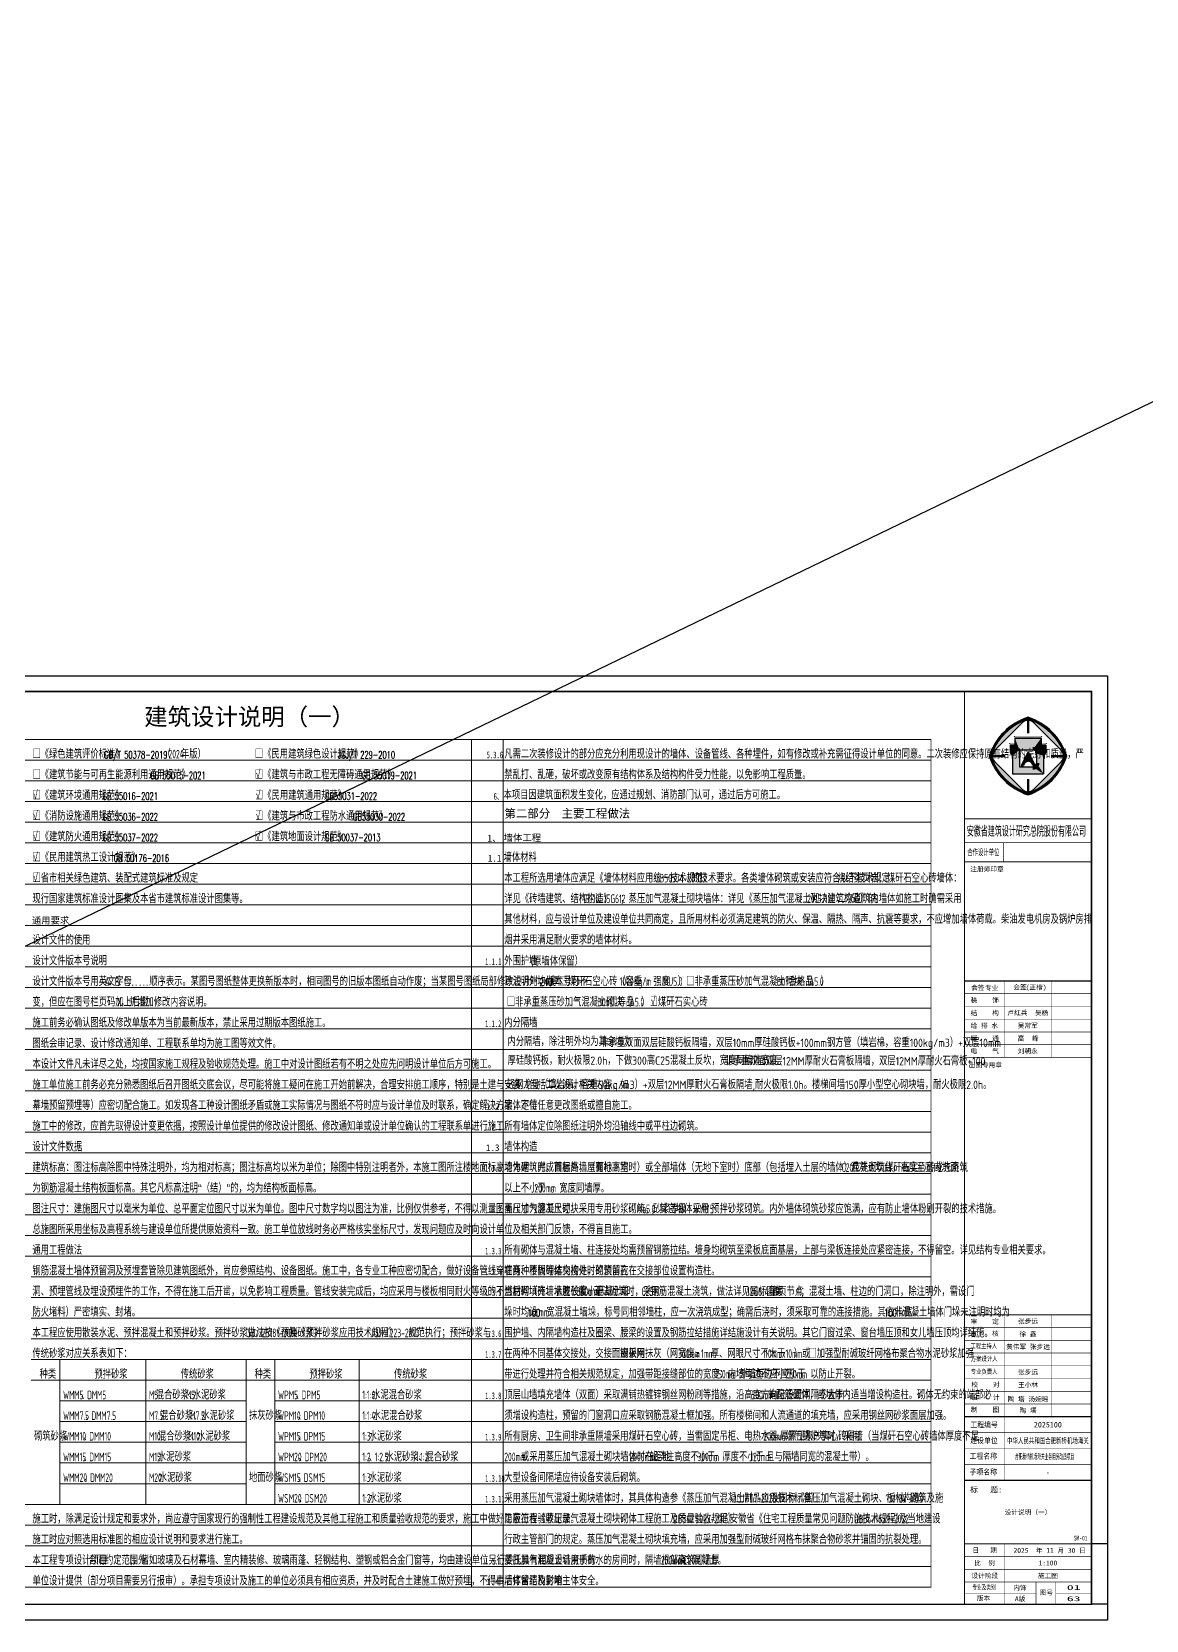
# Model space of a CAD drawing. Header units: millimetres. Extents: x -205444 to 751307, y 179719 to 310340.
# Drawn here: x -94385 to -24262, y 200444 to 300340 of the extents above; entities that cross this region are included whole.
import ezdxf
from ezdxf.enums import TextEntityAlignment as Align

# ---------------------------------------------------------------- set-up
doc = ezdxf.new("R2010")
doc.units = ezdxf.units.MM
doc.header["$LTSCALE"] = 1000
doc.layers.get('0').update_dxf_attribs({"linetype": 'CONTINUOUS'})
doc.layers.get('Defpoints').update_dxf_attribs({"color": 250, "linetype": 'CONTINUOUS'})
for name, color, linetype in [('4', 4, 'CONTINUOUS'), ('BZ_标准图框', 7, 'CONTINUOUS'), ('PUB_TEXT', 7, 'CONTINUOUS'), ('TEXT', 6, 'CONTINUOUS'), ('VHSoft_boundary', 7, 'CONTINUOUS'), ('项目数据', 200, 'CONTINUOUS')]:
    doc.layers.add(name, color=color, linetype=linetype)
for name, color, linetype, lineweight in [('A-ANNO-TABS', 163, 'CONTINUOUS', 13), ('L-说明', 55, 'CONTINUOUS', 13), ('LS-说明分割', 157, 'CONTINUOUS', 9)]:
    doc.layers.add(name, color=color, linetype=linetype, lineweight=lineweight)
doc.layers.add('VHSoft_barcode', color=7, linetype='CONTINUOUS', plot=False)
doc.styles.add('HT', font='simhei.ttf')
doc.styles.add('hz', font='simplex.shx', dxfattribs={"width": 0.8, "height": 300, "bigfont": 'hztxt.shx'})
doc.styles.get("Standard").update_dxf_attribs({"font": 'GBENOR', "bigfont": 'GBCBIG.shx'})
doc.styles.add('STYLE1', font='simhei.ttf')

# ---------------------------------------------------------------- blocks, each defined once
blk = doc.blocks.new('HB')
at = {"color": 7, "const_width": 113}
for points in [[(7139, 8048, 0.2022739), (6580, 7812)], [(7139, 8047, 0.2022739), (6580, 7811)], [(7139, 8048, -0.2022739), (7699, 7812)], [(7139, 8047, -0.2022739), (7699, 7811)]]:
    blk.add_lwpolyline(points, format="xyb", dxfattribs=at)
at = {"color": 7}
for centre in [(7139, 7267), (7139, 7267), (7139, 7267), (7139, 7266), (7139, 7266), (7139, 7266)]:
    blk.add_arc(centre, 725, 45, 135, dxfattribs=at)
at = {"layer": 'TEXT', "color": 7}
for p, q in [((6627, 7779), (4028, 5181)), ((6627, 7779), (4028, 5181)), ((4028, 5181), (6627, 7779)), ((4028, 5180), (6627, 7778)), ((6627, 7778), (4028, 5180)), ((6627, 7778), (4028, 5180)), ((7139, 6842), (7139, 8292)), ((7139, 6841), (7139, 8291)), ((10250, 5181), (7651, 7779)), ((7651, 7779), (10250, 5181)), ((7651, 7778), (10250, 5180)), ((10250, 5180), (7651, 7778)), ((5907, 6335), (8371, 6335)), ((5907, 6335), (5907, 5683)), ((5907, 6334), (8371, 6334)), ((5907, 6334), (5907, 5682)), ((8371, 6335), (8371, 5683)), ((8371, 6334), (8371, 5682)), ((3516, 4669), (4965, 4669)), ((3516, 4668), (4965, 4668)), ((5472, 5683), (5907, 5683)), ((5472, 5683), (5472, 5031)), ((5472, 5682), (5907, 5682)), ((5472, 5682), (5472, 5030)), ((5472, 5031), (5690, 4705)), ((5472, 5030), (5690, 4704)), ((5690, 4705), (5690, 3002)), ((5690, 4704), (5690, 3001)), ((6342, 5248), (7574, 5248)), ((6342, 5248), (6342, 3654)), ((6342, 5247), (7574, 5247)), ((6342, 5247), (6342, 3653)), ((7139, 5103), (6487, 3799)), ((7139, 5102), (6487, 3798)), ((7139, 5103), (7139, 4207)), ((7139, 5102), (7139, 4206)), ((7175, 5031), (7791, 3799)), ((7175, 5031), (7175, 4159)), ((7175, 5030), (7791, 3798)), ((7175, 5030), (7175, 4158)), ((7936, 4886), (7936, 4017)), ((7936, 4885), (7936, 4015)), ((8371, 5683), (8806, 5683)), ((8371, 5682), (8806, 5682)), ((8806, 5031), (8588, 4705)), ((8806, 5030), (8588, 4704)), ((8588, 4705), (8588, 3002)), ((8588, 4704), (8588, 3001)), ((8806, 5683), (8806, 5031)), ((8806, 5682), (8806, 5030)), ((9313, 4669), (10762, 4669)), ((9313, 4668), (10762, 4668)), ((4028, 4156), (6627, 1558)), ((6627, 1558), (4028, 4156)), ((6627, 1557), (4028, 4155)), ((4028, 4155), (6627, 1557)), ((5690, 3002), (8588, 3002)), ((5690, 3001), (8588, 3001)), ((6342, 3654), (7574, 3654)), ((6342, 3653), (7574, 3653)), ((6487, 3799), (6731, 3799)), ((6487, 3798), (6731, 3798)), ((7583, 3799), (7791, 3799)), ((7583, 3798), (7791, 3798)), ((7651, 1558), (10250, 4156)), ((7651, 1557), (10250, 4155)), ((7139, 2495), (7139, 1046)), ((7139, 2494), (7139, 1045))]:
    blk.add_line(p, q, dxfattribs=at)
for points, const_width in [([(7167, 8189, 0.235887), (3616, 4634)], 213), ([(7167, 8188, 0.235887), (3616, 4633)], 213), ([(7111, 8189, -0.235887), (10662, 4634)], 213), ([(7111, 8188, -0.235887), (10662, 4633)], 213), ([(7167, 1148, -0.235887), (3616, 4704)], 213), ([(7167, 1147, -0.235887), (3616, 4703)], 213), ([(3777, 4717, -0.2022739), (4018, 5274)], 113), ([(3777, 4716, -0.2022739), (4018, 5273)], 113), ([(3777, 4620, 0.2022739), (4018, 4063)], 113), ([(3777, 4619, 0.2022739), (4018, 4062)], 113), ([(7111, 1148, 0.235887), (10662, 4704)], 213), ([(7111, 1147, 0.235887), (10662, 4703)], 213), ([(8072, 4886, 0.4142136), (7574, 5384)], 272), ([(8072, 4885, 0.4142136), (7574, 5383)], 272), ([(10501, 4717, 0.2022739), (10260, 5274)], 113), ([(10501, 4716, 0.2022739), (10260, 5273)], 113), ([(10501, 4620, -0.2022739), (10260, 4063)], 113), ([(10501, 4619, -0.2022739), (10260, 4062)], 113), ([(6686, 3799, -0.4142136), (7139, 4252)], 181), ([(6686, 3798, -0.4142136), (7139, 4251)], 181), ([(6731, 3799, -0.4142136), (7139, 4207)], 181), ([(6731, 3798, -0.4142136), (7139, 4206)], 181), ([(7628, 3799, 0.4142136), (7175, 4252)], 181), ([(7628, 3798, 0.4142136), (7175, 4251)], 181), ([(7583, 3799, 0.4142136), (7175, 4207)], 181), ([(7583, 3798, 0.4142136), (7175, 4206)], 181), ([(7574, 3518, 0.4142136), (8072, 4017)], 272), ([(7574, 3517, 0.4142136), (8072, 4015)], 272), ([(7139, 1289, -0.2022739), (6580, 1525)], 113), ([(7139, 1288, -0.2022739), (6580, 1524)], 113), ([(7139, 1289, 0.2022739), (7699, 1525)], 113), ([(7139, 1288, 0.2022739), (7699, 1524)], 113)]:
    blk.add_lwpolyline(points, format="xyb", dxfattribs=dict(at, const_width=const_width))
for points, const_width in [([(7139, 8248), (7139, 6799)], 217), ([(7139, 8247), (7139, 6798)], 217), ([(5830, 6521), (5907, 6444), (8371, 6444), (8448, 6521)], 72.5), ([(5830, 6520), (5907, 6443), (8371, 6443), (8448, 6520)], 72.5), ([(3560, 4669), (5009, 4669)], 217), ([(3560, 4668), (5009, 4668)], 217), ([(5396, 5869), (5472, 5792), (5907, 5792)], 72.5), ([(5396, 5868), (5472, 5791), (5907, 5791)], 72.5), ([(8371, 5792), (8806, 5792), (8882, 5869)], 72.5), ([(8371, 5791), (8806, 5791), (8882, 5868)], 72.5), ([(10719, 4669), (9269, 4669)], 217), ([(10719, 4668), (9269, 4668)], 217), ([(7139, 1089), (7139, 2538)], 217), ([(7139, 1088), (7139, 2537)], 217)]:
    blk.add_lwpolyline(points, dxfattribs=dict(at, const_width=const_width))
for centre, radius, start, end in [((8951, 2857), 5728, 108.43495, 161.56505), ((8951, 2857), 5728, 108.43495, 161.56505), ((8951, 2857), 5728, 108.43495, 161.56505), ((8951, 2856), 5728, 108.43495, 161.56505), ((8951, 2856), 5728, 108.43495, 161.56505), ((8951, 2856), 5728, 108.43495, 161.56505), ((5328, 2857), 5728, 18.43495, 71.56505), ((5328, 2857), 5728, 18.43495, 71.56505), ((5328, 2856), 5728, 18.43495, 71.56505), ((5328, 2856), 5728, 18.43495, 71.56505), ((8951, 6480), 5728, 198.43495, 251.56505), ((8951, 6480), 5728, 198.43495, 251.56505), ((8951, 6479), 5728, 198.43495, 251.56505), ((8951, 6479), 5728, 198.43495, 251.56505), ((4541, 4669), 725, 135, 225), ((4541, 4669), 725, 135, 225), ((4541, 4669), 725, 135, 225), ((4541, 4669), 725, 135, 225), ((4541, 4668), 725, 135, 225), ((4541, 4668), 725, 135, 225), ((4541, 4668), 725, 135, 225), ((4541, 4668), 725, 135, 225), ((5328, 6480), 5728, 288.43495, 341.56505), ((5328, 6479), 5728, 288.43495, 341.56505), ((7574, 4886), 362, 0, 90), ((7574, 4885), 362, 0, 90), ((9737, 4669), 725, 315, 45), ((9737, 4669), 725, 315, 45), ((9737, 4668), 725, 315, 45), ((9737, 4668), 725, 315, 45), ((7574, 4017), 362, 270, 0), ((7574, 4015), 362, 270, 0), ((7139, 2070), 725, 225, 315), ((7139, 2070), 725, 225, 315), ((7139, 2069), 725, 225, 315), ((7139, 2069), 725, 225, 315)]:
    blk.add_arc(centre, radius, start, end, dxfattribs=at)
for points in [[(6662, 7812), (6076, 7812), (4028, 5181), (4028, 5788)], [(6662, 7811), (6076, 7811), (4028, 5180), (4028, 5787)], [(7616, 7812), (8202, 7812), (10250, 5181), (10250, 5788)], [(7616, 7811), (8202, 7811), (10250, 5180), (10250, 5787)], [(5907, 6335), (6342, 5248), (8371, 6335), (7574, 5248)], [(5907, 6335), (5907, 5683), (6342, 5248)], [(5907, 6334), (6342, 5247), (8371, 6334), (7574, 5247)], [(5907, 6334), (5907, 5682), (6342, 5247)], [(8371, 6335), (7667, 5375), (8371, 5683), (8037, 5070)], [(8371, 6334), (7667, 5374), (8371, 5682), (8037, 5069)], [(5472, 5683), (5907, 5683), (5472, 5031), (6342, 5248)], [(5472, 5682), (5907, 5682), (5472, 5030), (6342, 5247)], [(5472, 5031), (5690, 4705), (6342, 5248)], [(5472, 5030), (5690, 4704), (6342, 5247)], [(5690, 4705), (6342, 5248), (5690, 3002), (6342, 3654)], [(5690, 4704), (6342, 5247), (5690, 3001), (6342, 3653)], [(6686, 3799), (6487, 3799), (7139, 4252), (7139, 5103)], [(6686, 3798), (6487, 3798), (7139, 4251), (7139, 5102)], [(7791, 3799), (7628, 3799), (7175, 5031), (7175, 4252)], [(7791, 3798), (7628, 3798), (7175, 5030), (7175, 4251)], [(7936, 4886), (8588, 4705), (8371, 5683), (8806, 5031)], [(7936, 4885), (8588, 4704), (8371, 5682), (8806, 5030)], [(8588, 3002), (7936, 4017), (8588, 4705), (7936, 4886)], [(8588, 3001), (7936, 4015), (8588, 4704), (7936, 4885)], [(8371, 5683), (8806, 5683), (8806, 5031)], [(8371, 5682), (8806, 5682), (8806, 5030)], [(6662, 1525), (6076, 1525), (4028, 4156), (4028, 3550)], [(6662, 1524), (6076, 1524), (4028, 4155), (4028, 3549)], [(6342, 3654), (5690, 3002), (7574, 3654), (8588, 3002)], [(6342, 3653), (5690, 3001), (7574, 3653), (8588, 3001)], [(7616, 1525), (8202, 1525), (10250, 4156), (10250, 3550)], [(7616, 1524), (8202, 1524), (10250, 4155), (10250, 3549)], [(7741, 3547), (8043, 3850), (8588, 3002)], [(7741, 3546), (8043, 3849), (8588, 3001)]]:
    blk.add_solid(points, dxfattribs=at)
blk = doc.blocks.new('vhtemplate_标准图框_A1+0.5')
at = {"layer": 'BZ_标准图框'}
blk.add_lwpolyline([(210, 594), (1261, 594), (1261, 0), (210, 0)], close=True, dxfattribs=at)
at = {"layer": 'BZ_标准图框', "const_width": 1}
blk.add_lwpolyline([(1251, 10), (1251, 584), (235, 584), (235, 10)], close=True, dxfattribs=at)
at = {"layer": 'BZ_标准图框'}
for points, const_width in [([(1171, 10), (1171, 584)], 0.7), ([(1171, 504), (1251, 504)], 0.7), ([(1171, 489), (1251, 489)], 0.35), ([(1195.65, 476.8), (1195.65, 488.8)], 0.35), ([(1171, 477), (1251, 477)], 0.7), ([(1171, 402), (1251, 402)], 0.7), ([(1196, 402), (1196, 354)], 0.35), ([(1226, 402), (1226, 354)], 0.35), ([(1251, 394), (1171, 394)], 0.35), ([(1251, 386), (1171, 386)], 0.35), ([(1251, 378), (1171, 378)], 0.35), ([(1251, 370), (1171, 370)], 0.35), ([(1251, 362), (1171, 362)], 0.35), ([(1251, 354), (1171, 354)], 0.5), ([(1171, 192), (1251, 192)], 0.7), ([(1196, 88), (1196, 192)], 0.35), ([(1226, 127.99), (1226, 192)], 0.35), ([(1171, 184), (1251, 184)], 0.35), ([(1171, 176), (1251, 176)], 0.35), ([(1171, 168), (1251, 168)], 0.35), ([(1171, 160), (1251, 160)], 0.35), ([(1171, 152), (1251, 152)], 0.35), ([(1171, 144), (1251, 144)], 0.35), ([(1171, 136), (1251, 136)], 0.35), ([(1171, 136), (1251, 136)], 0.35), ([(1171, 128), (1251, 128)], 0.7), ([(1171, 118), (1251, 118)], 0.35), ([(1171, 108), (1251, 108)], 0.35), ([(1171, 98), (1251, 98)], 0.35), ([(1171, 88), (1251, 88)], 0.7), ([(1171, 48), (1251, 48)], 0.7), ([(1171, 40), (1251, 40)], 0.35), ([(1196, 24), (1196, 48)], 0.35), ([(1171, 32), (1251, 32)], 0.35), ([(1171, 24), (1251, 24)], 0.35), ([(1176, 24), (1246, 24)], 0.35), ([(1196, 10), (1196, 24)], 0.35), ([(1216, 10), (1216, 24)], 0.35), ([(1228.5, 10), (1228.5, 24)], 0.35), ([(1171, 17), (1216, 17)], 0.35), ([(1228.5, 17), (1251, 17)], 0.35)]:
    blk.add_lwpolyline(points, dxfattribs=dict(at, const_width=const_width))
at = {"layer": 'VHSoft_barcode'}
blk.add_lwpolyline([(1250.99, 10), (1250.99, 48.33), (1260.99, 48.33), (1260.99, 10)], close=True, dxfattribs=at)
at = {"layer": 'VHSoft_boundary'}
blk.add_lwpolyline([(210, 594), (1261, 594), (1261, 0), (210, 0)], close=True, dxfattribs=at)
at = {"layer": 'BZ_标准图框', "xscale": 0.0067500000000109, "yscale": 0.0067500000000109, "zscale": 0.0067500000000109}
blk.add_blockref('HB', (1162.82, 511.97), dxfattribs=at)
at = {"layer": 'BZ_标准图框', "style": 'HT'}
for s, height, width, p in [('安徽省建筑设计研究总院股份有限公司', 6, 0.525, (1172.49, 493.4)), ('合作设计单位', 4, 0.6, (1172.78, 481.01)), ('工程主持人', 3, 0.8, (1174.76, 171.01)), ('方案设计人', 3, 0.8, (1175.02, 162.98)), ('专业负责人', 3, 0.8, (1175.01, 154.91)), ('工程编号', 3.5, 0.88, (1174.75, 121.22)), ('建设单位', 3.5, 0.88, (1174.67, 111.31)), ('工程名称', 3.5, 0.88, (1174.27, 101.45)), ('子项名称', 3.5, 0.88, (1174.27, 91.54)), ('专业及类别', 3, 0.7, (1175.99, 19.25))]:
    blk.add_text(s, height=height, dxfattribs=dict(at, width=width)).set_placement(p)
for s, height, p in [('注册师印章', 3, (1174.66, 470.84)), ('会签', 3, (1175.21, 396.34)), ('专业', 3, (1183.96, 396.25)), ('会签', 3, (1201.73, 396.66)), ('(正楷)', 3, (1209.58, 396.57)), ('装    饰', 3, (1174.87, 388.45)), ('结    构', 3, (1174.87, 380.41)), ('卢红兵  吴杨', 3, (1198.06, 380.49)), ('给 排 水', 3, (1174.87, 372.45)), ('吴常军', 3, (1204.53, 372.47)), ('暖    通', 3, (1174.87, 364.47)), ('电    气', 3, (1174.87, 356.44)), ('刘朝永', 3, (1204.53, 356.44)), ('高  峰', 3, (1204.53, 364.45)), ('出图专用章', 3, (1173.71, 347.68)), ('审    定', 3, (1174.88, 186.42)), ('审    核', 3, (1174.75, 178.77)), ('校    对', 3, (1175.33, 146.68)), ('设    计', 3, (1175.28, 138.66)), ('制    图', 3, (1175.05, 130.97)), ('标   题:', 3.5, (1174.55, 80.35)), ('日   期', 3, (1176.02, 42.57)), ('2025  年 11 月 30 日', 3, (1201.92, 42.43)), ('比  例', 3, (1177.1, 34.47)), ('设计阶段', 3, (1175.41, 26.44)), ('内饰', 3, (1201.69, 18.95)), ('版本 ', 3, (1178.83, 12.39)), ('A版', 3, (1202.76, 12.03)), ('图号', 3, (1218.31, 15.95))]:
    blk.add_text(s, height=height, dxfattribs=at).set_placement(p)
for tag, p in [('审定', (1211, 186.49)), ('审核', (1211, 178.49)), ('工程主持人', (1211, 170.49)), ('专业负责人', (1211, 154.49)), ('校对', (1211, 146.49)), ('设计', (1211, 137.57)), ('制图', (1211, 130.49)), ('图名', (1211, 66.45)), ('1:100', (1223.5, 34.5)), ('设计阶段', (1223.5, 26.45))]:
    blk.add_attdef(tag, text='', height=3, dxfattribs=at).set_placement(p, align=Align.CENTER)
for tag, width, p in [('2025100', 0.88, (1223.5, 121.25)), ('合肥空港经济示范区管理办公室', 0.7, (1223.5, 111.19)), ('新桥机场海关业务用房改造项目设计总承包（2次）', 0.475, (1223.5, 101.2)), ('-', 0.7, (1223.5, 91.31))]:
    blk.add_attdef(tag, text='', height=3.5, dxfattribs=dict(at, width=width)).set_placement(p, align=Align.CENTER)
for tag, p, p2 in [('索引', (1239.79, 50.15), (1248.42, 50.15)), ('图号', (1235.44, 19.04), (1244.06, 19.04))]:
    blk.add_attdef(tag, text='', height=3, dxfattribs=at).set_placement(p, p2, align=Align.FIT)
at = {"layer": 'BZ_标准图框', "style": 'HT', "width": 0.666667}
blk.add_attdef('总图号', text='', height=3, dxfattribs=at).set_placement((1235.44, 12), (1244.06, 12), align=Align.FIT)

msp = doc.modelspace()

# ---------------------------------------------------------------- linework, layer by layer
at = {"layer": 'Defpoints', "color": 6, "linetype": 'Continuous'}
msp.add_line((-107484, 236719.6), (24365.7, 300340.2), dxfattribs=at)
at = {"layer": 'LS-说明分割'}
for p, q in [((-37801.4, 255832.4), (-127101.2, 255832.4)), ((-66726.7, 202532.4), (-66726.7, 255832.4)), ((-64727.4, 202532.4), (-64727.4, 255832.4)), ((-37801.4, 254532.4), (-127101.2, 254532.4)), ((-37801.4, 253232.4), (-127101.2, 253232.4)), ((-37801.4, 251932.4), (-127101.2, 251932.4)), ((-37801.4, 250632.4), (-127101.2, 250632.4)), ((-37801.4, 249332.4), (-127101.2, 249332.4)), ((-37801.4, 248032.4), (-127101.2, 248032.4)), ((-37801.4, 246732.4), (-127101.2, 246732.4)), ((-37801.4, 245432.4), (-127101.2, 245432.4)), ((-37801.4, 244132.4), (-127101.2, 244132.4)), ((-37801.4, 242832.4), (-127101.2, 242832.4)), ((-37801.4, 241532.4), (-127101.2, 241532.4)), ((-37801.4, 240232.4), (-127101.2, 240232.4)), ((-37801.4, 238932.4), (-127101.2, 238932.4)), ((-37801.4, 237632.4), (-127101.2, 237632.4)), ((-37801.4, 236332.4), (-127101.2, 236332.4)), ((-37801.4, 235032.4), (-127101.2, 235032.4)), ((-37801.4, 233732.4), (-127101.2, 233732.4)), ((-37801.4, 232432.4), (-127101.2, 232432.4)), ((-37801.4, 231132.4), (-127101.2, 231132.4)), ((-37801.4, 229832.4), (-127101.2, 229832.4)), ((-37801.4, 228532.4), (-127101.2, 228532.4)), ((-37801.4, 227232.4), (-127101.2, 227232.4)), ((-37801.4, 225932.4), (-127101.2, 225932.4)), ((-37801.4, 224632.4), (-127101.2, 224632.4)), ((-37801.4, 223332.4), (-127101.2, 223332.4)), ((-37801.4, 222032.4), (-94414.3, 222032.4)), ((-37801.4, 220732.4), (-94414.3, 220732.4)), ((-37801.4, 219432.4), (-94414.3, 219432.4)), ((-37801.4, 218132.4), (-94414.3, 218132.4)), ((-37801.4, 216832.4), (-94414.3, 216832.4)), ((-37801.4, 215532.4), (-94414.3, 215532.4)), ((-80890.5, 214232.4), (-92614.3, 214232.4)), ((-37801.4, 214232.4), (-79090.5, 214232.4)), ((-80890.5, 212932.4), (-92614.3, 212932.4)), ((-80890.5, 212932.4), (-92614.3, 212932.4)), ((-80890.5, 212932.4), (-92614.3, 212932.4)), ((-37801.4, 212932.4), (-79090.5, 212932.4)), ((-80890.5, 211632.4), (-92614.3, 211632.4)), ((-80890.5, 211632.4), (-92614.3, 211632.4)), ((-80890.5, 211632.4), (-92614.3, 211632.4)), ((-37801.4, 211632.4), (-79090.5, 211632.4)), ((-37801.4, 210332.4), (-92614.3, 210332.4)), ((-80890.5, 210332.4), (-92614.3, 210332.4)), ((-80890.5, 209032.4), (-92614.3, 209032.4)), ((-80890.5, 209032.4), (-92614.3, 209032.4)), ((-80890.5, 209032.4), (-92614.3, 209032.4)), ((-37801.4, 209032.4), (-79090.5, 209032.4)), ((-37801.4, 207732.4), (-127101.2, 207732.4)), ((-37801.4, 206432.4), (-127101.2, 206432.4)), ((-37801.4, 205132.4), (-127101.2, 205132.4)), ((-37801.4, 205132.4), (-127101.2, 205132.4)), ((-37801.4, 203832.4), (-127101.2, 203832.4)), ((-37801.4, 202532.4), (-127101.2, 202532.4))]:
    msp.add_line(p, q, dxfattribs=at)
at = {"layer": 'LS-说明分割', "const_width": 30}
msp.add_lwpolyline([(-127101.2, 255832.4), (-37801.4, 255832.4), (-37801.4, 202532.4), (-127101.2, 202532.4)], close=True, dxfattribs=at)
at = {"layer": 'LS-说明分割'}
for points in [[(-92614.3, 216832.4), (-92614.3, 207732.4)], [(-87212.4, 216832.4), (-87212.4, 207732.4)], [(-80890.5, 216832.4), (-80890.5, 207732.4)], [(-79090.5, 216832.4), (-79090.5, 207732.4)], [(-73788.6, 216832.4), (-73788.6, 207732.4)]]:
    msp.add_lwpolyline(points, dxfattribs=at)

# ---------------------------------------------------------------- block references
ref = msp.add_blockref('vhtemplate_标准图框_A1+0.5', (-152801.3, 200444.2), dxfattribs=dict(xscale=100, yscale=100, zscale=100))
ref.add_attrib('1:100', '1:100', dxfattribs={"layer": 'BZ_标准图框', "height": 300, "style": 'HT'}).set_placement((-30451.3, 203894.2), align=Align.CENTER)
ref.add_attrib('设计阶段', '施工图', dxfattribs={"layer": 'BZ_标准图框', "height": 300, "style": 'HT'}).set_placement((-30451.3, 203089.2), align=Align.CENTER)
ref.add_attrib('图名', '设计说明（一）', dxfattribs={"layer": 'BZ_标准图框', "height": 300, "style": 'HT'}).set_placement((-31701.3, 207089.2), align=Align.CENTER)
ref.add_attrib('索引', 'SM-01', dxfattribs={"layer": 'BZ_标准图框', "height": 300, "style": 'HT', "width": 0.8}).set_placement((-28822.5, 205458.9), (-27959.6, 205458.9), align=Align.FIT)
ref.add_attrib('-', '-', dxfattribs={"layer": 'BZ_标准图框', "height": 350, "style": 'HT', "width": 0.7}).set_placement((-30451.3, 209575.1), align=Align.CENTER)
ref.add_attrib('新桥机场海关业务用房改造项目设计总承包（2次）', '合肥新桥机场海关业务用房改造项目   ', dxfattribs={"layer": 'BZ_标准图框', "height": 350, "style": 'HT', "width": 0.475}).set_placement((-30451.3, 210564.3), align=Align.CENTER)
ref.add_attrib('合肥空港经济示范区管理办公室', '中华人民共和国合肥新桥机场海关', dxfattribs={"layer": 'BZ_标准图框', "height": 350, "style": 'HT', "width": 0.7}).set_placement((-30451.3, 211563.3), align=Align.CENTER)
ref.add_attrib('2025100', '2025100', dxfattribs={"layer": 'BZ_标准图框', "height": 350, "style": 'HT', "width": 0.88}).set_placement((-30451.3, 212569.2), align=Align.CENTER)
ref.add_attrib('图号', '01', dxfattribs={"layer": 'BZ_标准图框', "height": 300, "style": 'HT', "width": 2}).set_placement((-29257.8, 202348.4), (-28394.8, 202348.4), align=Align.FIT)
ref.add_attrib('总图号', '63', dxfattribs={"layer": 'BZ_标准图框', "height": 300, "style": 'HT', "width": 2}).set_placement((-29257.8, 201644.2), (-28394.8, 201644.2), align=Align.FIT)
ref.add_attrib('制图', '陶 塔', dxfattribs={"layer": 'BZ_标准图框', "height": 300, "style": 'HT'}).set_placement((-31701.3, 213493.4), align=Align.CENTER)
ref.add_attrib('设计', '陶 塔 汤婉瑶', dxfattribs={"layer": 'BZ_标准图框', "height": 300, "style": 'HT'}).set_placement((-31701.3, 214201.7), align=Align.CENTER)
ref.add_attrib('校对', '王小林', dxfattribs={"layer": 'BZ_标准图框', "height": 300, "style": 'HT'}).set_placement((-31701.3, 215093.4), align=Align.CENTER)
ref.add_attrib('专业负责人', '张步远', dxfattribs={"layer": 'BZ_标准图框', "height": 300, "style": 'HT'}).set_placement((-31701.3, 215893), align=Align.CENTER)
ref.add_attrib('工程主持人', '黄伟军 张步远', dxfattribs={"layer": 'BZ_标准图框', "height": 300, "style": 'HT'}).set_placement((-31701.3, 217493.4), align=Align.CENTER)
ref.add_attrib('审核', '徐 鑫', dxfattribs={"layer": 'BZ_标准图框', "height": 300, "style": 'HT'}).set_placement((-31701.3, 218293.4), align=Align.CENTER)
ref.add_attrib('审定', '张步远', dxfattribs={"layer": 'BZ_标准图框', "height": 300, "style": 'HT'}).set_placement((-31701.3, 219093.4), align=Align.CENTER)

# ---------------------------------------------------------------- texts
at = {"style": 'HT'}
for s, p in [('1.1', (-65692.8, 248152.4)), ('1.2', (-65810.8, 232552.4)), ('1.3', (-65810.8, 229952.4)), ('1.4', (-65810.8, 202652.4))]:
    msp.add_text(s, height=420, dxfattribs=at).set_placement(p)
at = {"layer": '4', "style": 'HT'}
for s, p in [('1、', (-65714.1, 249412.1)), ('墙体工程', (-64691.8, 249446.6)), ('通用要求', (-94378.7, 244246.6))]:
    msp.add_text(s, height=420, dxfattribs=at).set_placement(p)
at = {"layer": '4', "insert": (-64644.8, 251442.4), "char_height": 527.52, "width": 33170.4, "attachment_point": 1, "style": 'HT'}
msp.add_mtext('第二部分  主要工程做法', dxfattribs=at)
at = {"layer": 'A-ANNO-TABS', "color": 0, "style": 'STYLE1'}
msp.add_text('建筑设计说明（一）', height=1080, dxfattribs=at).set_placement((-87308.8, 256726.4))
at = {"layer": 'L-说明'}
for s, height, p in [('□《绿色建筑评价标准》', 520.851, (-94340.9, 254642.4)), ('（', 520.9, (-86158.7, 254642.4)), ('年版）', 520.85, (-84996.6, 254642.4)), ('□《民用建筑绿色设计规范》', 520.851, (-80340.9, 254642.4)), ('凡需二次装修设计的部分应充分利用现设计的墙体、设备管线、各种埋件，如有修改或补充需征得设计单位的同意。二次装修应保持原有结构的完好和质量，严', 520.851, (-64654, 254642.4)), ('□《建筑节能与可再生能源利用通用规范》', 520.851, (-94340.9, 253342.4)), ('□《建筑与市政工程无障碍通用规范》', 520.851, (-80340.9, 253342.4)), ('禁乱打、乱砸，破坏或改变原有结构体系及结构构件受力性能，以免影响工程质量。', 520.851, (-64654, 253346.4)), ('□《建筑环境通用规范》', 520.851, (-94340.9, 252042.4)), ('□《民用建筑通用规范》', 520.851, (-80338.4, 252042.4)), ('□《消防设施通用规范》', 520.851, (-94340.9, 250742.4)), ('□《建筑与市政工程防水通用规范》', 520.851, (-80338.4, 250742.4)), ('□《建筑防火通用规范》', 520.851, (-94340.9, 249442.4)), ('□《建筑地面设计规范》', 520.851, (-80340.9, 249442.4)), ('□《民用建筑热工设计规范》', 520.851, (-94340.9, 248142.4)), ('□省市相关绿色建筑、装配式建筑标准及规定', 520.851, (-94340.9, 246842.4)), ('本工程所选用墙体应满足《墙体材料应用统一技术规范》', 520.851, (-64654, 246842.4)), ('的技术要求。各类墙体砌筑或安装应符合以下技术规定', 520.851, (-52880.3, 246842.4)), ('烧结类页岩、煤矸石空心砖墙体：', 520.851, (-43699.7, 246842.4)), ('详见《砖墙建筑、结构构造》', 520.851, (-64654, 245546.4)), ('；蒸压加气混凝土砌块墙体：详见《蒸压加气混凝土砌块建筑构造》皖', 520.851, (-57347.9, 245546.4)), ('。二次砌筑内墙体如施工时确需采用', 520.851, (-44217.3, 245546.4)), ('其他材料，应与设计单位及建设单位共同商定，且所用材料必须满足建筑的防火、保温、隔热、隔声、抗震等要求，不应增加墙体荷载。柴油发电机房及锅炉房排', 520.851, (-64654, 244250.4)), ('、', 520.9, (-58780.1, 245546.4)), ('烟井采用满足耐火要求的墙体材料。', 520.851, (-64654, 242954.4)), ('设计文件版本号说明', 520.85, (-94340.9, 241642.4)), ('外围护墙', 520.85, (-64654, 241642.4)), ('设计文件版本号用英文字母', 520.851, (-94340.9, 240342.4)), ('……顺序表示。某图号图纸整体更换新版本时，相同图号的旧版本图纸自动作废；当某图号图纸局部修改设计时，版本号可不', 520.851, (-88384.8, 240342.4)), ('除注明外均为', 520.85, (-64654, 240342.4)), ('厚', 520.9, (-61731.1, 240342.4)), ('□煤矸石空心砖（容重', 520.85, (-61190, 240342.4)), ('，强度', 520.85, (-55798.5, 240342.4)), ('）', 520.9, (-53743.1, 240342.4)), ('□非承重蒸压砂加气混凝土砌块（', 520.851, (-53201.9, 240342.4)), ('合格品', 520.85, (-46758.7, 240342.4)), ('）', 520.9, (-44757.3, 240342.4)), ('、', 520.9, (-89548.1, 240342.4)), ('、', 520.9, (-88953, 240342.4)), ('变，但应在图号栏页码加上后缀', 520.851, (-94340.9, 239046.4)), ('，并增加修改内容说明。', 520.851, (-88789.8, 239046.4)), ('□非承重蒸压砂加气混凝土砌块（', 520.851, (-64492, 239046.4)), ('优等品', 520.85, (-58048.8, 239046.4)), ('）', 520.9, (-56047.3, 239046.4)), ('□煤矸石实心砖', 520.85, (-55506.2, 239046.4)), ('施工前务必确认图纸及修改单版本为当前最新版本，禁止采用过期版本图纸施工。', 520.851, (-94340.9, 237742.4)), ('内分隔墙', 520.85, (-64654, 237742.4)), ('图纸会审记录、设计修改通知单、工程联系单均为施工图等效文件。', 520.851, (-94340.9, 236442.4)), ('内分隔墙，除注明外均为其余均为                                                                    ', 520.851, (-64450.4, 236561.7)), ('本设计文件凡未详尽之处，均按国家施工规程及验收规范处理。施工中对设计图纸若有不明之处应先问明设计单位后方可施工。', 520.851, (-94340.9, 235142.4)), ('施工单位施工前务必充分熟悉图纸后召开图纸交底会议，尽可能将施工疑问在施工开始前解决，合理安排施工顺序，特别是土建与安装（包括二次设计相关内容，如', 520.851, (-94340.9, 233842.4)), ('幕墙预留预埋等）应密切配合施工。如发现各工种设计图纸矛盾或施工实际情况与图纸不符时应与设计单位及时联系，确定解决方案，不得任意更改图纸或擅自施工。', 520.851, (-94340.9, 232546.4)), ('施工中的修改，应首先取得设计变更依据，按照设计单位提供的修改设计图纸、修改通知单或设计单位确认的工程联系单进行施工。', 520.851, (-94340.9, 231242.4)), ('所有墙体定位除图纸注明外均沿轴线中或平柱边砌筑。', 520.851, (-64654, 231242.4)), ('建筑标高：图注标高除图中特殊注明外，均为相对标高；图注标高均以米为单位；除图中特别注明者外，本施工图所注楼地面标高均为建筑完成面标高，屋面标高均', 520.851, (-94340.9, 228642.4)), ('墙体砌筑时，首层外墙（有地下室时）或全部墙体（无地下室时）底部（包括埋入土层的墙体）应先砌筑煤矸石实心砖或先浇筑', 520.851, (-64654, 228642.4)), ('混凝土坎台，高度至室内地面', 520.851, (-42854.7, 228642.4)), ('为钢筋混凝土结构板面标高。其它凡标高注明“（结）”的，均为结构板面标高。', 520.851, (-94340.9, 227346.4)), ('以上不小于', 520.85, (-64654, 227346.4)), ('，宽度同墙厚。', 520.85, (-61705.3, 227346.4)), ('图注尺寸：建施图尺寸以毫米为单位、总平面定位图尺寸以米为单位。图中尺寸数字均以图注为准，比例仅供参考，不得以测量图面尺寸为施工尺寸。', 520.851, (-94340.9, 226042.4)), ('蒸压加气混凝土砌块采用专用砂浆砌筑，砂浆等级', 520.851, (-64654, 226042.4)), ('；其它墙体采用', 520.85, (-55421.7, 226042.4)), ('预拌砂浆砌筑。内外墙体砌筑砂浆应饱满，应有防止墙体粉刷开裂的技术措施。', 520.851, (-51633.7, 226042.4)), ('总施图所采用坐标及高程系统与建设单位所提供原始资料一致。施工单位放线时务必严格核实坐标尺寸，发现问题应及时向设计单位及相关部门反馈，不得盲目施工。', 520.851, (-94340.9, 224742.4)), ('所有砌体与混凝土墙、柱连接处均需预留钢筋拉结。墙身均砌筑至梁板底面基层，上部与梁板连接处应紧密连接，不得留空。详见结构专业相关要求。', 520.851, (-64654, 223442.4)), ('钢筋混凝土墙体预留洞及预埋套管除见建筑图纸外，尚应参照结构、设备图纸。施工中，各专业工种应密切配合，做好设备管线穿墙身、楼板等结构构件时的预留孔', 520.851, (-94340.9, 222142.4)), ('在两种不同砌体交接处，砌筑前应在交接部位设置构造柱。', 520.851, (-64654, 222142.4)), ('洞、预埋管线及埋设预埋件的工作，不得在施工后开凿，以免影响工程质量。管线安装完成后，均应采用与楼板相同耐火等级的不燃材料（砖、水泥砂浆、混凝土或', 520.851, (-94340.9, 220846.4)), ('当后砌填充墙墙肢长度小于', 520.851, (-64654, 220842.4)), ('无法砌筑时，采用', 520.85, (-59051.2, 220842.4)), ('钢筋混凝土浇筑，做法详见国标图集', 520.851, (-55451, 220842.4)), ('第', 520.9, (-47980.7, 220842.4)), ('页节点', 520.85, (-47411.6, 220842.4)), ('；混凝土墙、柱边的门洞口，除注明外，需设门', 520.851, (-46004.1, 220842.4)), ('防火堵料）严密填实、封堵。', 520.851, (-94340.9, 219550.4)), ('垛时均设', 520.85, (-64654, 219546.4)), ('宽混凝土墙垛，标号同相邻墙柱，应一次浇筑成型；确需后浇时，须采取可靠的连接措施。其它非混凝土墙体门垛未注明时均为', 520.851, (-62003.4, 219546.4)), ('宽。', 520.85, (-39475.1, 219546.4)), ('本工程应使用散装水泥、预拌混凝土和预拌砂浆。预拌砂浆做法按《预拌砂浆》', 520.851, (-94340.9, 218242.4)), ('及《预拌砂浆应用技术规程》', 520.851, (-78180.7, 218242.4)), ('规范执行；预拌砂浆与', 520.85, (-70686.8, 218242.4)), ('围护墙、内隔墙构造柱及圈梁、腰梁的设置及钢筋拉结措施详结施设计有关说明。其它门窗过梁、窗台墙压顶和女儿墙压顶均详结施。', 520.851, (-64654, 218242.4)), ('传统砂浆对应关系表如下：', 520.851, (-94340.9, 216946.4)), ('在两种不同基体交接处，交接面应采用', 520.851, (-64654, 216942.4)), ('□钢板网抹灰（网宽度≥', 520.851, (-57884.5, 216942.4)), ('、', 520.9, (-52660.8, 216942.4)), ('厚、网眼尺寸不大于', 520.85, (-51660.7, 216942.4)), ('）或', 520.85, (-46439.4, 216942.4)), ('□加强型耐碱玻纤网格布聚合物水泥砂浆加强', 520.851, (-45519.1, 216942.4)), ('种类', 520.85, (-93890.9, 215642.4)), ('预拌砂浆', 520.85, (-90440.9, 215642.4)), ('传统砂浆', 520.85, (-85010.9, 215642.4)), ('种类', 520.85, (-80367.1, 215642.4)), ('预拌砂浆', 520.85, (-76917.1, 215642.4)), ('传统砂浆', 520.85, (-71587.1, 215642.4)), ('带进行处理并符合相关规范规定，加强带距接缝部位的宽度：内墙每边不应小于', 520.851, (-64654, 215646.4)), ('，外墙每边不应小于', 520.85, (-50384.8, 215646.4)), ('，以防止开裂。', 520.85, (-45919.5, 215646.4)), ('混合砂浆、', 520.85, (-86580.4, 214342.4)), ('水泥砂浆', 520.85, (-84252.7, 214342.4)), ('水泥混合砂浆', 520.85, (-72967.6, 214342.4)), ('顶层山墙填充墙体（双面）采取满铺热镀锌钢丝网粉刷等措施，沿高度方向应设置间隔不大于', 520.851, (-64654, 214342.4)), ('的配筋砌体，或墙体内适当增设构造柱。砌体无约束的端部必', 520.851, (-48055.9, 214342.4)), ('、', 520.9, (-91280.3, 214342.4)), ('、', 520.9, (-77783.5, 214342.4)), ('、', 520.9, (-91010.3, 213042.4)), ('混合砂浆、', 520.85, (-86310.4, 213042.4)), ('水泥砂浆', 520.85, (-83712.7, 213042.4)), ('抹灰砂浆', 520.85, (-80717.1, 213042.4)), ('、', 520.9, (-77648.5, 213042.4)), ('水泥混合砂浆', 520.85, (-72940.6, 213042.4)), ('须增设构造柱，预留的门窗洞口应采取钢筋混凝土框加强。所有楼梯间和人流通道的填充墙，应采用钢丝网砂浆面层加强。', 520.851, (-64654, 213046.4)), ('砌筑砂浆', 520.85, (-94240.9, 211742.4)), ('、', 520.9, (-91145.3, 211742.4)), ('混合砂浆、', 520.85, (-86445.4, 211742.4)), ('水泥砂浆', 520.85, (-83982.7, 211742.4)), ('、', 520.9, (-77648.5, 211742.4)), ('水泥砂浆', 520.85, (-73183.6, 211742.4)), ('所有厨房、卫生间非承重隔墙采用煤矸石空心砖，当需固定吊柜、电热水器、燃气锅炉等时，采用', 520.851, (-64654, 211742.4)), ('厚蒸压灰砂实心砖隔墙（当煤矸石空心砖墙体厚度不足', 520.851, (-47297.6, 211742.4)), ('水泥砂浆', 520.85, (-86445.4, 210442.4)), ('水泥砂浆、', 520.85, (-72129.5, 210442.4)), ('混合砂浆', 520.85, (-69612.7, 210442.4)), ('或采用蒸压加气混凝土砌块墙体时在距地', 520.851, (-63601, 210446.4)), ('处浇注高度不小于', 520.85, (-55534.3, 210446.4)), ('，厚度不小于', 520.85, (-51448.1, 210446.4)), ('且与隔墙同宽的混凝土带）。', 520.851, (-48174.2, 210446.4)), ('、', 520.9, (-91145.3, 210442.4)), ('、', 520.9, (-77594.5, 210442.4)), ('、', 520.9, (-73183.6, 210442.4)), ('、', 520.9, (-91091.3, 209142.4)), ('水泥砂浆', 520.85, (-86391.4, 209142.4)), ('地面砂浆', 520.85, (-80717.1, 209142.4)), ('、', 520.9, (-77648.5, 209142.4)), ('水泥砂浆', 520.85, (-73183.6, 209142.4)), ('大型设备间隔墙应待设备安装后砌筑。', 520.851, (-64654, 209142.4)), ('、', 520.9, (-77594.5, 207842.4)), ('水泥砂浆', 520.85, (-73183.6, 207842.4)), ('采用蒸压加气混凝土砌块墙体时，其具体构造参《蒸压加气混凝土制品应用技术标准》', 520.851, (-64654, 207842.4)), ('及国标《蒸压加气混凝土砌块、板材构造》', 520.851, (-47870.4, 207842.4)), ('。砌筑及施', 520.85, (-39640.5, 207842.4)), ('施工时，除满足设计规定和要求外，尚应遵守国家现行的强制性工程建设规范及其他工程施工和质量验收规范的要求，施工中做好隐蔽工程验收记录。', 520.851, (-94340.9, 206542.4)), ('工应符合《蒸压加气混凝土砌块砌体工程施工及质量验收规程》', 520.851, (-64654, 206546.4)), ('、安徽省《住宅工程质量常见问题防治技术规程》', 520.851, (-50986.8, 206546.4)), ('及当地建设', 520.85, (-39809.6, 206546.4)), ('施工时应对照选用标准图的相应设计说明和要求进行施工。', 520.851, (-94340.9, 205242.4)), ('行政主管部门的规定。蒸压加气混凝土砌块填充墙，应采用加强型耐碱玻纤网格布抹聚合物砂浆并锚固的抗裂处理。', 520.851, (-64654, 205250.4)), ('本工程专项设计项目', 520.85, (-94340.9, 203942.4)), ('合同约定范围外', 520.85, (-90820.6, 203942.4)), ('，诸如玻璃及石材幕墙、室内精装修、玻璃雨蓬、轻钢结构、塑钢或铝合金门窗等，均由建设单位另行委托具有相应设计资质的', 520.851, (-88058.5, 203942.4)), ('蒸压加气混凝土墙用于有水的房间时，隔墙根部浇筑同墙厚', 520.851, (-64654, 203942.4)), ('高', 520.9, (-53743.1, 203942.4)), ('混凝土。', 520.85, (-52797, 203942.4)), ('单位设计提供（部分项目需要另行报审）。承担专项设计及施工的单位必须具有相应资质，并及时配合土建施工做好预埋，不得事后打凿结构影响主体安全。', 520.851, (-94340.9, 202646.4))]:
    msp.add_text(s, height=height, dxfattribs=at).set_placement(p)
at = {"layer": 'L-说明', "width": 0.6}
for s, height, p in [('2024', 540, (-85779.6, 254642.4)), ('GB50574-2010', 540, (-55175.3, 246842.4)), (':', 540, (-43780.7, 246842.4)), ('15J101', 540, (-59725.1, 245546.4)), ('15G612', 540, (-58400.9, 245546.4)), ('2015J120', 540, (-45594.3, 245546.4)), ('A', 540, (-89791.1, 240342.4)), ('B', 540, (-89169, 240342.4)), ('C', 540, (-88573.8, 240342.4)), ('1000Kg/m', 540, (-57398.5, 240342.4)), ('3', 270, (-55858.1, 240612.4)), ('MU5.0', 540, (-54661.1, 240342.4)), ('B07', 540, (-47514.7, 240342.4)), ('A5.0', 540, (-45459.3, 240342.4)), ('X', 540, (-89032.8, 239046.4)), ('B06', 540, (-58804.8, 239046.4)), ('A5.0', 540, (-56749.3, 239046.4)), ('C20', 540, (-43421.7, 228642.4)), ('200mm', 540, (-62758.3, 227346.4)), ('Ma5.0', 540, (-56312.7, 226042.4)), ('WM', 540, (-52767.7, 226042.4)), ('M5', 540, (-52065.7, 226042.4)), ('360mm', 540, (-60104.2, 220842.4)), ('C25', 540, (-56018, 220842.4)), ('12G614-1', 540, (-49384.7, 220842.4)), ('9', 540, (-47601.5, 220842.4)), ('11', 540, (-46274.1, 220842.4)), ('mm', 540, (-62489.4, 219546.4)), ('mm', 540, (-39961.1, 219546.4)), ('GB/T', 540, (-80908.7, 218242.4)), ('25181-2019', 540, (-79909.7, 218242.4)), ('JGJ/T223-2010', 540, (-73089.8, 218242.4)), ('300mm', 540, (-53713.8, 216942.4)), ('1mm', 540, (-52281.7, 216942.4)), ('10mmx10mm', 540, (-48248.4, 216942.4)), ('150mm', 540, (-51383.8, 215646.4)), ('250mm', 540, (-46972.5, 215646.4)), ('WM', 540, (-92414.3, 214342.4)), ('M5', 540, (-91712.3, 214342.4)), ('DM', 540, (-90901.2, 214342.4)), ('M5', 540, (-90280.2, 214342.4)), ('M5', 540, (-87012.4, 214342.4)), ('M5', 540, (-84684.7, 214342.4)), ('WP', 540, (-78890.5, 214342.4)), ('M5', 540, (-78215.5, 214342.4)), ('DP', 540, (-77404.4, 214342.4)), ('M5', 540, (-76810.4, 214342.4)), ('1:1:6', 540, (-73588.6, 214342.4)), ('500mm', 540, (-49108.9, 214342.4)), ('WM', 540, (-92414.3, 213042.4)), ('M7.5', 540, (-91712.3, 213042.4)), ('DM', 540, (-90631.2, 213042.4)), ('M7.5', 540, (-90010.2, 213042.4)), ('M7.5', 540, (-87012.4, 213042.4)), ('M7.5', 540, (-84414.7, 213042.4)), ('WP', 540, (-78890.5, 213042.4)), ('M10', 540, (-78215.5, 213042.4)), ('DP', 540, (-77269.4, 213042.4)), ('M10', 540, (-76675.4, 213042.4)), ('1:1:4', 540, (-73588.6, 213042.4)), ('WM', 540, (-92414.3, 211742.4)), ('M10', 540, (-91712.3, 211742.4)), ('DM', 540, (-90766.2, 211742.4)), ('M10', 540, (-90145.2, 211742.4)), ('M10', 540, (-87012.4, 211742.4)), ('M10', 540, (-84549.7, 211742.4)), ('WP', 540, (-78890.5, 211742.4)), ('M15', 540, (-78215.5, 211742.4)), ('DP', 540, (-77269.4, 211742.4)), ('M15', 540, (-76675.4, 211742.4)), ('1:3', 540, (-73588.6, 211742.4)), ('200mm', 540, (-48350.6, 211742.4)), ('WM', 540, (-92414.3, 210442.4)), ('M15', 540, (-91712.3, 210442.4)), ('DM', 540, (-90766.2, 210442.4)), ('M15', 540, (-90145.2, 210442.4)), ('M15', 540, (-87012.4, 210442.4)), ('WP', 540, (-78890.5, 210442.4)), ('M20', 540, (-78215.5, 210442.4)), ('DP', 540, (-77215.4, 210442.4)), ('M20', 540, (-76621.4, 210442.4)), ('1:2', 540, (-73588.6, 210442.4)), ('1:2.5', 540, (-72804.5, 210442.4)), ('1:1:2', 540, (-70233.7, 210442.4)), ('200mm', 540, (-64654, 210446.4)), ('2000mm', 540, (-56776.3, 210446.4)), ('300mm', 540, (-52501.1, 210446.4)), ('120mm', 540, (-49173.2, 210446.4)), ('WM', 540, (-92414.3, 209142.4)), ('M20', 540, (-91712.3, 209142.4)), ('DM', 540, (-90712.2, 209142.4)), ('M20', 540, (-90091.2, 209142.4)), ('M20', 540, (-87012.4, 209142.4)), ('WS', 540, (-78890.5, 209142.4)), ('M15', 540, (-78215.5, 209142.4)), ('DS', 540, (-77269.4, 209142.4)), ('M15', 540, (-76675.4, 209142.4)), ('1:3', 540, (-73588.6, 209142.4)), ('WS', 540, (-78890.5, 207842.4)), ('M20', 540, (-78215.5, 207842.4)), ('DS', 540, (-77215.4, 207842.4)), ('M20', 540, (-76621.4, 207842.4)), ('1:2', 540, (-73588.6, 207842.4)), ('JGJ/T', 540, (-50246.4, 207842.4)), ('17-2020', 540, (-49139.4, 207842.4)), ('13J104', 540, (-40666.5, 207842.4)), ('DB34/T', 540, (-54037.8, 206546.4)), ('5023-2015', 540, (-52633.8, 206546.4)), ('DB', 540, (-42645.6, 206546.4)), ('34/1659-2022', 540, (-42051.6, 206546.4)), ('(', 540, (-90928.6, 203942.4)), (')', 540, (-88166.5, 203942.4)), ('200mm', 540, (-54796.1, 203942.4)), ('C20', 540, (-53364, 203942.4))]:
    msp.add_text(s, height=height, dxfattribs=at).set_placement(p)
at = {"layer": 'L-说明', "style": 'HT', "width": 0.6}
for s, p in [('5.3.6', (-65760.8, 254652.4)), ('1.1.1', (-65860.8, 241652.4)), ('1.1.2', (-65860.8, 237752.4)), ('1.2.1', (-65860.8, 231252.4)), ('1.3.1', (-65860.8, 228652.4)), ('1.3.2', (-65860.8, 226052.4)), ('1.3.3', (-65860.8, 223452.4)), ('1.3.4', (-65860.8, 222152.4)), ('1.3.5', (-65860.8, 220852.4)), ('1.3.6', (-65860.8, 218252.4)), ('1.3.7', (-65860.8, 216952.4)), ('1.3.8', (-65860.8, 214352.4)), ('1.3.9', (-65860.8, 211752.4)), ('1.3.10', (-65860.8, 209152.4)), ('1.3.11', (-65860.8, 207852.4)), ('1.3.12', (-65860.8, 203952.4))]:
    msp.add_text(s, height=420, dxfattribs=at).set_placement(p)
at = {"layer": 'L-说明', "color": 1}
msp.add_text('(原墙体保留）', height=520.85, dxfattribs=at).set_placement((-62997.9, 241619.9))
at = {"layer": 'PUB_TEXT', "style": 'HT', "width": 0.6}
msp.add_text('6、', height=420, dxfattribs=at).set_placement((-65324.5, 252052.4))
at = {"layer": 'PUB_TEXT'}
for s, height, p in [('本项目因建筑面积发生变化，应通过规划、消防部门认可，通过后方可施工。', 520.851, (-64694.4, 252070)), ('墙体材料', 520.85, (-64694.4, 248142.4)), ('现行国家建筑标准设计图集及本省市建筑标准设计图集等。', 520.851, (-94340.9, 245542.4)), ('设计文件的使用', 520.85, (-94340.9, 242942.4)), ('非承重双面双层硅酸钙板隔墙，双层10mm厚硅酸钙板+100mm钢方管（填岩棉，容重100kg/m3）+双层10mm', 520.851, (-58618.3, 236495.6)), ('厚硅酸钙板，耐火极限2.0h，下做300高C25混凝土反坎，宽度同墙体宽度。', 520.851, (-64445.8, 235375.9)), ('非承重双面双层12MM厚耐火石膏板隔墙，双层12MM厚耐火石膏板+100', 520.851, (-50795.8, 235340.9)), ('轻钢龙骨（填岩棉，容重60kg/m3）+双层12MM厚耐火石膏板隔墙,耐火极限1.0h。楼梯间墙150厚小型空心砌块墙，耐火极限2.0h。', 520.851, (-64505, 233856.5)), ('墙体定位', 520.85, (-64654, 232542.4)), ('设计文件数据', 520.85, (-94340.9, 229942.4)), ('墙体构造', 520.85, (-64654, 229942.4)), ('通用工程做法', 520.85, (-94340.9, 223442.4)), ('墙体留洞及封堵', 520.85, (-64654, 202642.4))]:
    msp.add_text(s, height=height, dxfattribs=at).set_placement(p)
at = {"layer": '项目数据', "style": 'hz'}
for s, height, width, p in [('GB/T 50378-2019 ', 461.7, 0.6, (-89832.8, 254642.4)), ('JGJ/T 229-2010 ', 461.7, 0.6, (-75128.3, 254642.4)), ('GB 55015-2021', 461.7, 0.6, (-86928.3, 253342.4)), ('√', 540, 0.75, (-80292.9, 253376.1)), ('GB 55019-2021', 461.7, 0.6, (-73628.3, 253342.4)), ('√', 540, 0.75, (-94302.9, 252076.1)), ('GB 55016-2021 ', 461.7, 0.6, (-89928.3, 252042.4)), ('√', 540, 0.75, (-80292.9, 252076.1)), ('GB55031-2022   ', 461.7, 0.6, (-75925.7, 252042.4)), ('√', 540, 0.75, (-94302.9, 250776.1)), ('GB 55036-2022 ', 461.7, 0.6, (-89928.3, 250742.4)), ('√', 540, 0.75, (-80292.9, 250776.1)), ('GB55030-2022   ', 461.7, 0.6, (-74165.5, 250742.4)), ('√', 540, 0.75, (-94302.9, 249476.1)), ('GB 55037-2022 ', 461.7, 0.6, (-89928.3, 249442.4)), ('√', 540, 0.75, (-80292.9, 249476.1)), ('GB 50037-2013', 461.7, 0.6, (-75928.3, 249442.4)), ('√', 540, 0.75, (-94292.9, 248176.1)), ('GB 50176-2016', 461.7, 0.6, (-89228.3, 248142.4)), ('√', 540, 0.75, (-94292.9, 246876.1)), ('240', 461.7, 0.6, (-62428.8, 240344.3)), ('√', 540, 0.75, (-55438.8, 239124.2)), ('100', 461.7, 0.6, (-63182.6, 219544.3)), ('100', 461.7, 0.6, (-40746.9, 219544.3))]:
    msp.add_text(s, height=height, dxfattribs=dict(at, width=width)).set_placement(p)

doc.saveas('drawing.dxf')
